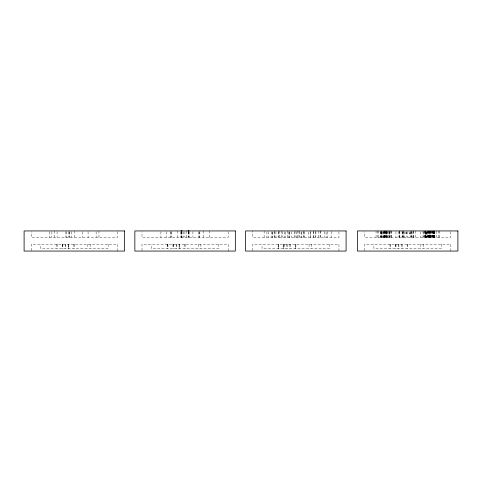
<?xml version="1.0" encoding="UTF-8"?>
<svg xmlns="http://www.w3.org/2000/svg" width="482" height="482" viewBox="0 0 482 482"><rect width="100%" height="100%" fill="white"/><g stroke="black" fill="none" stroke-linecap="round" stroke-linejoin="round"><path stroke-width="0.36" stroke-dasharray="2.41 1.81" d="M409.7 233.149L409.905 232.408L409.923 233.764L409.76 232.607L410.062 232.607M405.832 233.089L405.886 232.637C406.645 231.975 406.025 234.879 405.832 233.089L406.278 233.089L406.199 233.565M410.128 233.089L409.76 233.565L410.074 233.565M406.193 232.583L405.886 232.637L406.278 233.089M450.766 231.667L450.766 237.409L364.555 237.409L364.555 231.667M450.766 251.056L450.766 244.211L364.555 244.211L364.555 251.056M441.44 244.211L441.44 248.549L373.881 248.549L373.881 244.211M439.265 230.95L439.265 237.409M438.843 230.95L438.843 237.409M436.457 230.95L436.457 237.409M434.734 230.95L434.734 237.409M434.39 230.95L434.39 237.409M434.354 231.667L434.354 237.409M434.162 230.95L434.162 237.409M434.047 230.95L434.047 237.409M433.758 230.95L433.758 237.409M433.517 231.667L433.517 237.409M433.366 230.95L433.366 237.409M433.204 230.95L433.204 237.409M433.023 230.95L433.023 237.409M432.679 230.95L432.679 237.409M432.529 230.95L432.529 237.409M432.107 230.95L432.107 237.409M431.655 230.95L431.655 237.409M431.318 230.95L431.318 237.409M430.812 230.95L430.812 237.409M430.456 230.95L430.456 237.409M430.287 230.95L430.312 237.409M429.691 230.95L429.691 237.409M429.263 230.95L429.263 237.409M429.076 231.667L429.076 237.409M428.974 230.95L428.974 237.409M428.817 230.95L428.817 237.409M428.233 230.95L428.233 237.409M428.022 230.95L428.022 237.409M427.896 230.95L427.896 237.409M427.209 230.95L427.209 237.409M426.974 231.667L426.974 237.409L426.913 230.95M426.443 231.667L426.443 237.409M426.088 231.667L426.088 237.409M425.937 231.667L425.937 237.409M425.841 230.95L425.841 237.409L425.823 231.667M425.498 230.95L425.498 237.409M425.118 230.95L425.118 237.409M424.817 230.95L424.817 237.409M424.13 230.95L424.13 237.409M423.786 231.667L423.786 237.409M423.461 244.211L423.461 248.549M423.021 230.95L423.021 237.409M420.858 244.211L420.858 248.549M420.641 231.667L420.641 237.409M415.55 230.95L415.55 237.409M413.436 230.95L413.436 237.409M413.357 230.95L413.357 237.409M412.887 231.667L412.887 237.409M411.761 231.667L411.761 237.409M411.303 230.95L411.273 237.409M410.965 230.95L410.965 237.409M410.73 231.667L410.73 237.409M407.844 231.667L407.844 237.409M407.73 244.211L407.718 248.549M407.2 244.211L407.2 248.549M406.832 231.667L406.832 237.409M404.241 231.667L404.241 237.409M403.265 230.95L403.265 237.409M403.199 231.667L403.199 237.409M402.657 230.95L402.657 237.409M402.356 231.667L402.356 237.409M402.115 231.667L402.115 237.409M402.121 244.211L402.115 248.549M401.663 244.211L401.663 248.549M399.843 230.95L399.843 237.409M399.644 230.95L399.644 237.409M399.162 231.667L399.162 237.409M398.903 244.211L398.903 248.549M398.783 244.211L398.783 248.549M398.132 231.667L398.132 237.409M395.933 231.667L395.933 237.409M395.999 244.211L395.999 248.549M395.686 244.211L395.686 248.549M395.559 244.211L395.583 248.549M391.294 230.95L391.294 237.409M391.143 230.95L391.143 237.409M390.498 244.211L390.498 248.549M390.39 230.95L390.39 237.409M390.022 244.211L390.022 248.549M389.787 230.95L389.787 237.409M389.583 231.667L389.583 237.409M389.336 231.667L389.336 237.409M389.239 231.667L389.239 237.409M388.558 230.95L388.558 237.409M387.871 231.667L387.871 237.409M387.697 230.95L387.697 237.409M386.847 231.667L386.847 237.409M386.504 230.95L386.504 237.409M386.19 230.95L386.19 237.409M386.16 231.667L386.16 237.409M385.817 230.95L385.817 237.409M385.281 231.667L385.281 237.409M385.136 230.95L385.136 237.409M384.793 230.95L384.793 237.409M384.509 230.95L384.516 237.409M384.419 230.95L384.419 237.409M384.106 230.95L384.106 237.409M383.961 231.667L383.961 237.409M383.214 230.95L383.214 237.409M383.082 231.667L383.082 237.409M382.738 231.667L382.738 237.409M381.907 230.95L381.907 237.409M381.804 231.667L381.804 237.409M381.491 231.667L381.491 237.409M381.37 231.667L381.37 237.409M381.027 231.667L381.027 237.409M380.828 231.667L380.828 237.409M380.684 230.95L380.684 237.409M378.569 230.95L378.569 237.409M377.611 230.95L377.611 237.409M376.056 230.95L376.056 237.409M338.948 231.667L338.948 237.409L252.737 237.409L252.737 230.944M338.948 251.056L338.948 244.211L252.737 244.211L252.737 251.056M331.453 231.408L331.453 237.409M329.616 244.211L329.616 248.549L262.063 248.549L262.063 244.211M327.561 231.667L327.561 237.409M326.067 232.155L326.067 237.409M324.597 231.667L324.597 237.409M320.506 230.95L320.506 237.409M320.108 230.95L320.108 237.409M318.771 230.95L318.771 237.409M315.867 231.667L315.867 237.409M315.156 230.95L315.156 237.409M313.529 231.667L313.529 237.409M313.378 230.95L313.463 237.409M311.643 244.211L311.643 248.549M310.8 230.95L310.8 237.409M310.709 232.155L310.709 237.409M309.04 244.211L309.04 248.549M308.691 232.155L308.691 237.409M304.329 231.667L304.329 237.409M303.907 230.95L303.907 237.409M303.714 231.667L303.714 237.409M301.714 231.667L301.714 237.409M301.105 232.155L301.105 237.409M299.334 231.408L299.334 237.409M298.961 230.95L298.961 237.409M297.231 230.95L297.231 237.409M296.695 231.667L296.695 237.409M295.912 244.211L295.912 248.549M295.008 230.95L295.008 237.409M294.839 231.667L294.839 237.409M291.544 231.667L291.544 237.409M290.278 244.211L290.297 248.549M289.827 231.667L289.827 237.409M289.845 244.211L289.845 248.549M289.489 232.155L289.489 237.409M288.863 231.667L288.863 237.409M287.627 230.95L287.627 237.409M287.061 244.211L287.061 248.549M286.983 244.211L286.965 248.549M285.193 232.155L285.193 237.409M284.374 231.667L284.374 237.409M284.163 244.211L284.181 248.549M283.85 244.211L283.868 248.549M282.241 231.667L282.241 237.409M281.313 230.95L281.313 237.409M279.313 230.95L279.313 237.409M278.759 231.667L278.759 237.409M278.68 244.211L278.692 248.549M278.457 231.408L278.457 237.409M275.939 231.667L275.939 237.409M274.65 231.667L274.65 237.409M274.174 230.95L274.174 237.409M272.384 231.667L272.384 237.409M272.228 232.155L272.228 237.409M271.179 231.667L271.179 237.409M268.787 231.667L268.787 237.409M266.914 231.667L266.914 237.409M264.124 230.95L264.124 237.409M228.197 231.667L228.197 237.409L141.985 237.409L141.985 231.667M228.197 251.056L228.197 244.211L141.985 244.211L141.985 251.056M218.87 244.211L218.87 248.549L151.312 248.549L151.312 244.211M209.272 230.95L209.272 237.409M203.561 230.944L203.561 237.409M200.892 244.211L200.892 248.549M199.536 231.667L199.536 237.409M199.193 231.667L199.193 237.409M198.825 231.667L198.825 237.409M198.295 244.211L198.295 248.549M192.921 231.667L192.921 237.409M189.709 231.667L189.709 237.409M188.576 231.667L188.576 237.409M188.426 231.667L188.426 237.409M188.167 231.667L188.167 237.409M186.648 230.944L186.648 237.409M185.16 244.211L185.148 248.549M184.931 231.667L184.931 237.409M184.63 244.211L184.654 248.549M183.54 231.667L183.54 237.409M182.015 231.667L182.015 237.409M181.666 231.667L181.666 237.409M181.612 231.667L181.612 237.409M181.419 231.667L181.419 237.409M180.473 231.667L180.473 237.409M179.551 244.211L179.545 248.549M177.219 230.95L177.219 237.409M176.316 244.211L176.334 248.549M176.231 244.211L176.231 248.549M173.43 244.211L173.412 248.549M173.104 244.211L173.104 248.549M172.99 244.211L173.014 248.549M171.363 231.667L171.363 237.409M170.996 231.667L170.996 237.409M170.652 231.667L170.652 237.409M167.947 244.211L167.929 248.549M167.471 244.211L167.471 248.549M167.453 244.211L167.453 248.549M166.621 231.667L166.621 237.409M160.91 231.667L160.91 237.409M117.451 231.667L117.451 237.409L31.24 237.409L31.24 231.667M117.451 251.056L117.451 244.211L31.24 244.211L31.24 251.056M108.119 244.211L108.119 248.549L40.56 248.549L40.56 244.211M98.949 230.95L98.949 237.409M96.123 231.667L96.123 237.409M90.14 244.211L90.14 248.549M88.085 231.667L88.085 237.409M87.543 244.211L87.543 248.549M82.398 231.667L82.398 237.409M74.487 230.95L74.487 237.409M74.415 244.211L74.397 248.549M73.885 244.211L73.903 248.549M71.463 231.667L71.463 237.409M69.685 231.667L69.685 237.409M69.197 231.667L69.197 237.409M68.787 244.211L68.793 248.549M68.263 231.667L68.263 237.409M66.371 231.667L66.371 237.409M65.883 231.667L65.883 237.409M65.564 244.211L65.588 248.549M65.468 244.211L65.486 248.549M62.666 244.211L62.666 248.549M62.353 244.211L62.371 248.549M62.244 244.211L62.244 248.549M57.195 244.211L57.195 248.549M57.087 231.667L57.087 237.409M56.701 244.211L56.719 248.549M54.177 230.95L54.177 237.409M51.875 231.667L51.875 237.409M49.736 231.667L49.736 237.409M429.974 237.409L429.974 231.667L429.944 237.409M295.406 248.549L295.406 244.211L295.382 248.549M283.759 248.549L283.759 244.211L283.741 248.549M278.216 248.549L278.216 244.211L278.204 248.549M179.117 248.549L179.117 244.211L179.093 248.549M68.366 248.549L68.366 244.211L68.348 248.549"/><path stroke-width="0.72" d="M188.576 230.944L188.167 230.95L189.089 230.944M181.093 230.944L182.015 230.95L181.612 230.944M124.585 230.944L24.1 230.944L24.1 251.056L124.585 251.056L124.585 230.944M235.33 230.944L134.852 230.944L134.852 251.056L235.33 251.056L235.33 230.944M346.082 230.944L245.597 230.944L245.597 251.056L346.082 251.056L346.082 230.944M457.9 230.944L357.415 230.944L357.415 251.056L457.9 251.056L457.9 230.944"/></g></svg>
